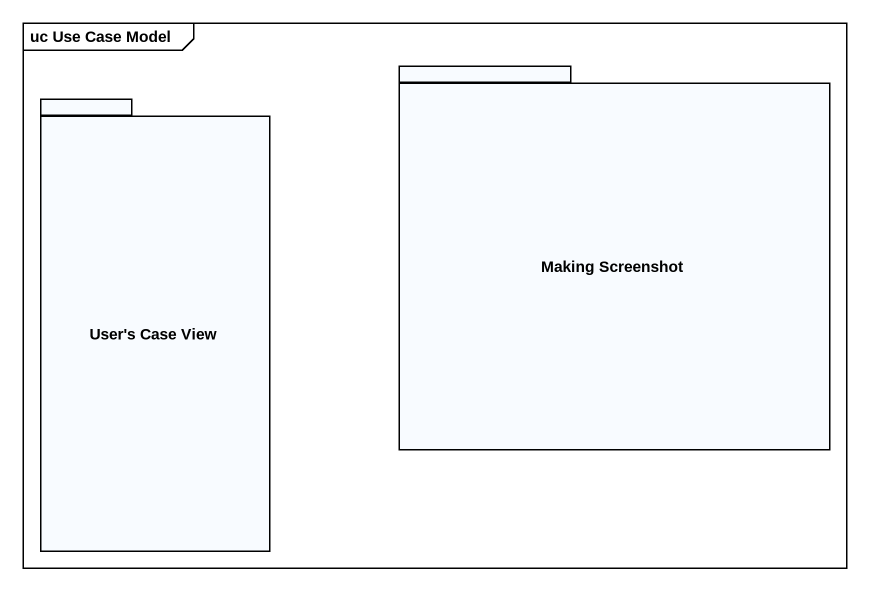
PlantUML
@startuml
mainframe uc Use Case Model
package "User's Case View" as User_s_Case_View {
}
package "Making Screenshot" as Making_Screenshot {
}
@enduml
